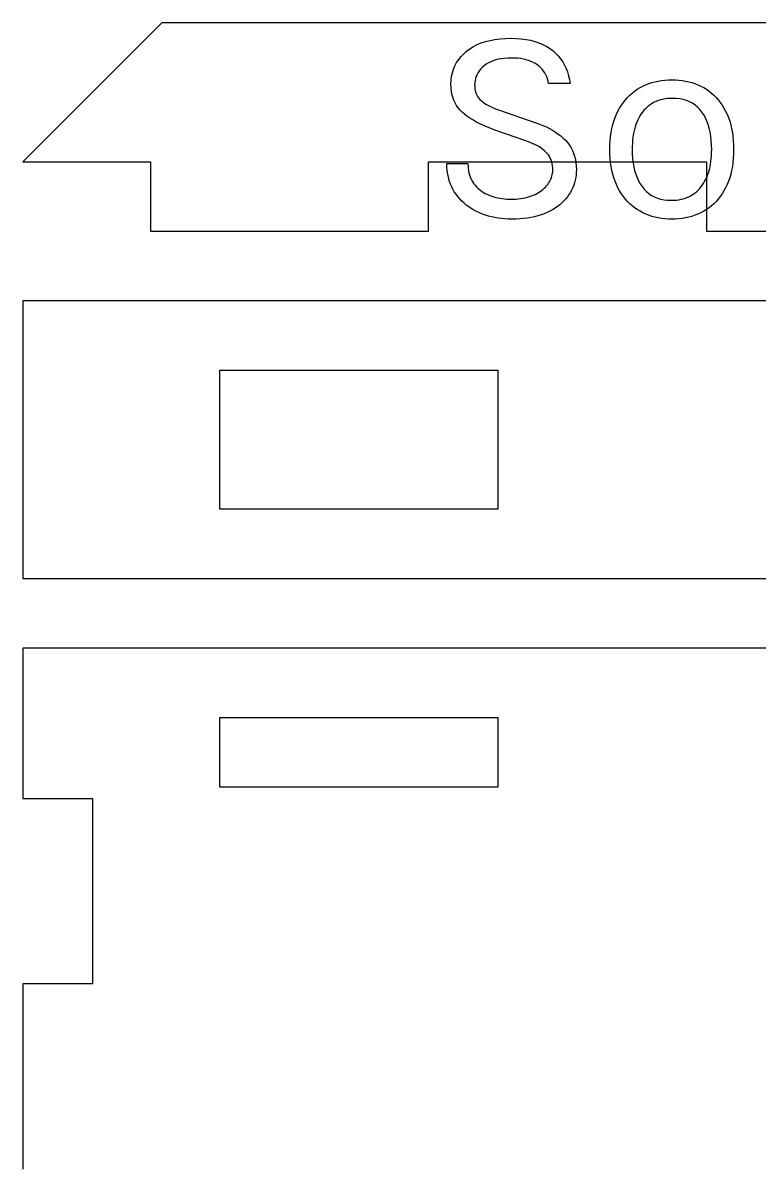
# Model space of a CAD drawing. Header units: millimetres. Extents: x 0 to 253, y 0 to 243.
# Drawn here: x 0 to 31.77, y 48.54 to 98 of the extents above; entities that cross this region are included whole.
import ezdxf

# ---------------------------------------------------------------- set-up
doc = ezdxf.new("R2010")
doc.units = ezdxf.units.MM
doc.layers.get('0').update_dxf_attribs({"linetype": 'CONTINUOUS'})

msp = doc.modelspace()

# ---------------------------------------------------------------- linework, layer by layer
for p, q in [((6, 98), (0, 92)), ((113, 98), (6, 98)), ((19.291, 96.887), (19.443, 96.981)), ((19.443, 96.981), (19.606, 97.064)), ((19.606, 97.064), (19.781, 97.135)), ((19.781, 97.135), (19.967, 97.196)), ((19.967, 97.196), (20.164, 97.246)), ((20.164, 97.246), (20.373, 97.284)), ((20.373, 97.284), (20.593, 97.312)), ((20.593, 97.312), (20.824, 97.328)), ((20.824, 97.328), (21.067, 97.334)), ((21.067, 97.334), (21.067, 97.334)), ((21.067, 97.334), (21.292, 97.329)), ((21.292, 97.329), (21.508, 97.313)), ((21.508, 97.313), (21.713, 97.286)), ((21.713, 97.286), (21.908, 97.249)), ((21.908, 97.249), (22.093, 97.201)), ((22.093, 97.201), (22.268, 97.143)), ((22.268, 97.143), (22.433, 97.074)), ((22.433, 97.074), (22.588, 96.994)), ((22.588, 96.994), (22.732, 96.904)), ((18.806, 96.422), (18.907, 96.548)), ((18.907, 96.548), (19.022, 96.668)), ((19.022, 96.668), (19.15, 96.782)), ((19.15, 96.782), (19.291, 96.887)), ((20.65, 96.452), (20.525, 96.429)), ((20.783, 96.469), (20.65, 96.452)), ((20.921, 96.479), (20.783, 96.469)), ((21.067, 96.482), (20.921, 96.479)), ((21.21, 96.479), (21.067, 96.482)), ((21.067, 96.482), (21.067, 96.482)), ((21.346, 96.47), (21.21, 96.479)), ((21.476, 96.456), (21.346, 96.47)), ((21.599, 96.435), (21.476, 96.456)), ((22.732, 96.904), (22.867, 96.803)), ((22.867, 96.803), (22.991, 96.693)), ((22.991, 96.693), (23.104, 96.576)), ((23.104, 96.576), (23.206, 96.452)), ((23.206, 96.452), (23.297, 96.32)), ((18.536, 95.85), (18.583, 96.003)), ((18.583, 96.003), (18.644, 96.149)), ((18.644, 96.149), (18.718, 96.289)), ((18.718, 96.289), (18.806, 96.422)), ((19.76, 96.013), (19.698, 95.938)), ((19.83, 96.084), (19.76, 96.013)), ((19.909, 96.152), (19.83, 96.084)), ((19.995, 96.215), (19.909, 96.152)), ((20.088, 96.271), (19.995, 96.215)), ((20.187, 96.32), (20.088, 96.271)), ((20.293, 96.363), (20.187, 96.32)), ((20.405, 96.4), (20.293, 96.363)), ((20.525, 96.429), (20.405, 96.4)), ((21.716, 96.409), (21.599, 96.435)), ((21.826, 96.377), (21.716, 96.409)), ((21.929, 96.339), (21.826, 96.377)), ((22.025, 96.296), (21.929, 96.339)), ((22.115, 96.246), (22.025, 96.296)), ((22.198, 96.191), (22.115, 96.246)), ((22.275, 96.13), (22.198, 96.191)), ((22.345, 96.065), (22.275, 96.13)), ((22.41, 95.996), (22.345, 96.065)), ((22.468, 95.921), (22.41, 95.996)), ((23.297, 96.32), (23.377, 96.181)), ((23.377, 96.181), (23.446, 96.035)), ((23.446, 96.035), (23.504, 95.882)), ((18.475, 95.354), (18.482, 95.526)), ((18.482, 95.526), (18.502, 95.691)), ((18.502, 95.691), (18.536, 95.85)), ((19.512, 95.513), (19.499, 95.417)), ((19.532, 95.605), (19.512, 95.513)), ((19.561, 95.693), (19.532, 95.605)), ((19.599, 95.778), (19.561, 95.693)), ((19.644, 95.86), (19.599, 95.778)), ((19.698, 95.938), (19.644, 95.86)), ((22.52, 95.842), (22.468, 95.921)), ((22.566, 95.759), (22.52, 95.842)), ((22.605, 95.67), (22.566, 95.759)), ((22.639, 95.578), (22.605, 95.67)), ((22.666, 95.48), (22.639, 95.578)), ((22.687, 95.378), (22.666, 95.48)), ((23.504, 95.882), (23.551, 95.721)), ((23.551, 95.721), (23.586, 95.553)), ((23.586, 95.553), (23.611, 95.378)), ((27.142, 95.423), (27.278, 95.46)), ((27.278, 95.46), (27.417, 95.491)), ((27.417, 95.491), (27.56, 95.515)), ((27.56, 95.515), (27.706, 95.532)), ((27.706, 95.532), (27.856, 95.543)), ((27.856, 95.543), (28.009, 95.546)), ((28.009, 95.546), (28.009, 95.546)), ((28.009, 95.546), (28.161, 95.543)), ((28.161, 95.543), (28.31, 95.532)), ((28.31, 95.532), (28.455, 95.515)), ((28.455, 95.515), (28.597, 95.491)), ((28.597, 95.491), (28.736, 95.46)), ((28.736, 95.46), (28.871, 95.423)), ((18.48, 95.201), (18.475, 95.354)), ((18.475, 95.354), (18.475, 95.354)), ((18.494, 95.056), (18.48, 95.201)), ((18.518, 94.917), (18.494, 95.056)), ((19.499, 95.417), (19.495, 95.318)), ((19.495, 95.318), (19.495, 95.318)), ((19.495, 95.318), (19.498, 95.237)), ((19.498, 95.237), (19.505, 95.159)), ((19.505, 95.159), (19.518, 95.085)), ((19.518, 95.085), (19.537, 95.014)), ((19.537, 95.014), (19.56, 94.947)), ((23.611, 95.378), (22.687, 95.378)), ((23.611, 95.378), (23.611, 95.378)), ((26.19, 94.878), (26.293, 94.969)), ((26.293, 94.969), (26.401, 95.054)), ((26.401, 95.054), (26.514, 95.132)), ((26.514, 95.132), (26.632, 95.204)), ((26.632, 95.204), (26.754, 95.269)), ((26.754, 95.269), (26.88, 95.327)), ((26.88, 95.327), (27.009, 95.378)), ((27.009, 95.378), (27.142, 95.423)), ((28.871, 95.423), (29.003, 95.378)), ((29.003, 95.378), (29.132, 95.327)), ((29.132, 95.327), (29.258, 95.269)), ((29.258, 95.269), (29.38, 95.204)), ((29.38, 95.204), (29.498, 95.132)), ((29.498, 95.132), (29.611, 95.054)), ((29.611, 95.054), (29.719, 94.969)), ((29.719, 94.969), (29.821, 94.878)), ((18.552, 94.786), (18.518, 94.917)), ((18.595, 94.661), (18.552, 94.786)), ((18.648, 94.543), (18.595, 94.661)), ((18.71, 94.433), (18.648, 94.543)), ((19.56, 94.947), (19.589, 94.883)), ((19.589, 94.883), (19.623, 94.822)), ((19.623, 94.822), (19.662, 94.765)), ((19.662, 94.765), (19.706, 94.711)), ((19.706, 94.711), (19.756, 94.661)), ((19.756, 94.661), (19.811, 94.613)), ((19.811, 94.613), (19.872, 94.566)), ((19.872, 94.566), (19.939, 94.52)), ((19.939, 94.52), (20.012, 94.475)), ((20.012, 94.475), (20.091, 94.431)), ((25.83, 94.448), (25.913, 94.565)), ((25.913, 94.565), (26, 94.676)), ((26, 94.676), (26.093, 94.78)), ((26.093, 94.78), (26.19, 94.878)), ((27.082, 94.475), (27.006, 94.419)), ((27.161, 94.526), (27.082, 94.475)), ((27.244, 94.571), (27.161, 94.526)), ((27.33, 94.611), (27.244, 94.571)), ((27.42, 94.646), (27.33, 94.611)), ((27.513, 94.675), (27.42, 94.646)), ((27.61, 94.699), (27.513, 94.675)), ((27.711, 94.718), (27.61, 94.699)), ((27.814, 94.731), (27.711, 94.718)), ((27.922, 94.739), (27.814, 94.731)), ((28.033, 94.742), (27.922, 94.739)), ((28.197, 94.736), (28.033, 94.742)), ((28.033, 94.742), (28.033, 94.742)), ((28.352, 94.718), (28.197, 94.736)), ((28.5, 94.689), (28.352, 94.718)), ((28.639, 94.647), (28.5, 94.689)), ((28.769, 94.594), (28.639, 94.647)), ((28.892, 94.529), (28.769, 94.594)), ((29.006, 94.452), (28.892, 94.529)), ((29.821, 94.878), (29.919, 94.78)), ((29.919, 94.78), (30.011, 94.676)), ((30.011, 94.676), (30.098, 94.565)), ((30.098, 94.565), (30.18, 94.448)), ((18.782, 94.329), (18.71, 94.433)), ((18.864, 94.232), (18.782, 94.329)), ((18.955, 94.142), (18.864, 94.232)), ((19.056, 94.057), (18.955, 94.142)), ((19.165, 93.973), (19.056, 94.057)), ((19.284, 93.891), (19.165, 93.973)), ((20.091, 94.431), (20.176, 94.388)), ((20.176, 94.388), (20.267, 94.346)), ((20.267, 94.346), (20.364, 94.305)), ((20.364, 94.305), (20.466, 94.265)), ((20.466, 94.265), (20.575, 94.226)), ((20.575, 94.226), (20.575, 94.226)), ((20.575, 94.226), (22.135, 93.686)), ((25.556, 93.913), (25.615, 94.056)), ((25.615, 94.056), (25.681, 94.193)), ((25.681, 94.193), (25.753, 94.324)), ((25.753, 94.324), (25.83, 94.448)), ((26.631, 93.989), (26.582, 93.902)), ((26.685, 94.073), (26.631, 93.989)), ((26.742, 94.151), (26.685, 94.073)), ((26.802, 94.225), (26.742, 94.151)), ((26.867, 94.294), (26.802, 94.225)), ((26.935, 94.359), (26.867, 94.294)), ((27.006, 94.419), (26.935, 94.359)), ((29.112, 94.364), (29.006, 94.452)), ((29.21, 94.263), (29.112, 94.364)), ((29.299, 94.151), (29.21, 94.263)), ((29.38, 94.028), (29.299, 94.151)), ((29.452, 93.897), (29.38, 94.028)), ((30.18, 94.448), (30.256, 94.324)), ((30.256, 94.324), (30.328, 94.193)), ((30.328, 94.193), (30.394, 94.056)), ((30.394, 94.056), (30.452, 93.913)), ((19.412, 93.812), (19.284, 93.891)), ((19.549, 93.734), (19.412, 93.812)), ((19.695, 93.658), (19.549, 93.734)), ((19.85, 93.584), (19.695, 93.658)), ((20.015, 93.512), (19.85, 93.584)), ((20.188, 93.442), (20.015, 93.512)), ((22.135, 93.686), (22.294, 93.63)), ((22.294, 93.63), (22.445, 93.569)), ((22.445, 93.569), (22.59, 93.505)), ((22.59, 93.505), (22.729, 93.435)), ((25.42, 93.444), (25.458, 93.606)), ((25.458, 93.606), (25.504, 93.763)), ((25.504, 93.763), (25.556, 93.913)), ((26.422, 93.507), (26.391, 93.399)), ((26.456, 93.612), (26.422, 93.507)), ((26.494, 93.713), (26.456, 93.612)), ((26.536, 93.81), (26.494, 93.713)), ((26.582, 93.902), (26.536, 93.81)), ((29.516, 93.757), (29.452, 93.897)), ((29.572, 93.609), (29.516, 93.757)), ((29.619, 93.451), (29.572, 93.609)), ((30.452, 93.913), (30.504, 93.763)), ((30.504, 93.763), (30.549, 93.606)), ((30.549, 93.606), (30.587, 93.444)), ((20.371, 93.374), (20.188, 93.442)), ((21.703, 92.906), (20.371, 93.374)), ((22.729, 93.435), (22.86, 93.362)), ((22.86, 93.362), (22.985, 93.284)), ((22.985, 93.284), (23.103, 93.202)), ((23.103, 93.202), (23.214, 93.116)), ((23.214, 93.116), (23.318, 93.025)), ((23.318, 93.025), (23.416, 92.93)), ((25.347, 92.917), (25.364, 93.099)), ((25.364, 93.099), (25.389, 93.275)), ((25.389, 93.275), (25.42, 93.444)), ((26.325, 93.051), (26.311, 92.927)), ((26.343, 93.171), (26.325, 93.051)), ((26.365, 93.287), (26.343, 93.171)), ((26.391, 93.399), (26.365, 93.287)), ((29.657, 93.285), (29.619, 93.451)), ((29.687, 93.11), (29.657, 93.285)), ((29.708, 92.927), (29.687, 93.11)), ((30.587, 93.444), (30.618, 93.275)), ((30.618, 93.275), (30.642, 93.099)), ((30.642, 93.099), (30.659, 92.917)), ((21.815, 92.868), (21.703, 92.906)), ((21.703, 92.906), (21.703, 92.906)), ((21.922, 92.827), (21.815, 92.868)), ((22.023, 92.784), (21.922, 92.827)), ((22.119, 92.739), (22.023, 92.784)), ((22.209, 92.692), (22.119, 92.739)), ((22.293, 92.643), (22.209, 92.692)), ((22.371, 92.591), (22.293, 92.643)), ((22.444, 92.537), (22.371, 92.591)), ((22.511, 92.481), (22.444, 92.537)), ((23.416, 92.93), (23.505, 92.83)), ((23.505, 92.83), (23.586, 92.724)), ((23.586, 92.724), (23.656, 92.612)), ((23.656, 92.612), (23.717, 92.495)), ((23.717, 92.495), (23.769, 92.372)), ((25.333, 92.534), (25.336, 92.729)), ((25.336, 92.34), (25.333, 92.534)), ((25.333, 92.534), (25.333, 92.534)), ((25.336, 92.729), (25.347, 92.917)), ((26.295, 92.669), (26.293, 92.534)), ((26.293, 92.534), (26.293, 92.534)), ((26.293, 92.534), (26.297, 92.335)), ((26.301, 92.8), (26.295, 92.669)), ((26.311, 92.927), (26.301, 92.8)), ((29.721, 92.735), (29.708, 92.927)), ((29.725, 92.534), (29.721, 92.735)), ((29.723, 92.4), (29.725, 92.534)), ((29.725, 92.534), (29.725, 92.534)), ((30.659, 92.917), (30.67, 92.729)), ((30.67, 92.729), (30.673, 92.534)), ((30.673, 92.534), (30.67, 92.34)), ((30.673, 92.534), (30.673, 92.534)), ((0, 92), (5.5, 92)), ((5.5, 92), (5.5, 89)), ((17.5, 89), (17.5, 92)), ((17.5, 92), (29.5, 92)), ((22.573, 92.423), (22.511, 92.481)), ((22.629, 92.362), (22.573, 92.423)), ((22.679, 92.297), (22.629, 92.362)), ((22.723, 92.228), (22.679, 92.297)), ((22.761, 92.156), (22.723, 92.228)), ((22.794, 92.08), (22.761, 92.156)), ((22.82, 92.001), (22.794, 92.08)), ((22.841, 91.918), (22.82, 92.001)), ((23.769, 92.372), (23.812, 92.243)), ((23.812, 92.243), (23.845, 92.108)), ((23.845, 92.108), (23.868, 91.968)), ((25.347, 92.153), (25.336, 92.34)), ((25.364, 91.972), (25.347, 92.153)), ((26.297, 92.335), (26.31, 92.145)), ((26.31, 92.145), (26.332, 91.964)), ((29.5, 92), (29.5, 89)), ((29.675, 91.903), (29.693, 92.021)), ((29.693, 92.021), (29.707, 92.144)), ((29.707, 92.144), (29.717, 92.27)), ((29.717, 92.27), (29.723, 92.4)), ((30.659, 92.153), (30.642, 91.972)), ((30.67, 92.34), (30.659, 92.153)), ((18.301, 91.767), (18.295, 91.922)), ((18.295, 91.922), (18.295, 91.922)), ((18.295, 91.922), (19.207, 91.922)), ((18.315, 91.618), (18.301, 91.767)), ((18.336, 91.473), (18.315, 91.618)), ((19.207, 91.922), (19.21, 91.818)), ((19.21, 91.818), (19.217, 91.718)), ((19.217, 91.718), (19.23, 91.622)), ((19.23, 91.622), (19.248, 91.53)), ((19.248, 91.53), (19.272, 91.441)), ((22.855, 91.831), (22.841, 91.918)), ((22.847, 91.446), (22.858, 91.511)), ((22.864, 91.74), (22.855, 91.831)), ((22.858, 91.511), (22.865, 91.578)), ((22.867, 91.646), (22.864, 91.74)), ((22.865, 91.578), (22.867, 91.646)), ((22.867, 91.646), (22.867, 91.646)), ((23.868, 91.968), (23.882, 91.822)), ((23.884, 91.551), (23.874, 91.435)), ((23.882, 91.822), (23.887, 91.67)), ((23.887, 91.67), (23.884, 91.551)), ((23.887, 91.67), (23.887, 91.67)), ((25.389, 91.797), (25.364, 91.972)), ((25.42, 91.628), (25.389, 91.797)), ((25.458, 91.466), (25.42, 91.628)), ((26.332, 91.964), (26.362, 91.79)), ((26.362, 91.79), (26.4, 91.626)), ((26.4, 91.626), (26.447, 91.469)), ((29.562, 91.464), (29.596, 91.568)), ((29.596, 91.568), (29.627, 91.676)), ((29.627, 91.676), (29.653, 91.787)), ((29.653, 91.787), (29.675, 91.903)), ((30.587, 91.628), (30.549, 91.466)), ((30.618, 91.797), (30.587, 91.628)), ((30.642, 91.972), (30.618, 91.797)), ((18.364, 91.334), (18.336, 91.473)), ((18.4, 91.199), (18.364, 91.334)), ((18.443, 91.07), (18.4, 91.199)), ((18.494, 90.945), (18.443, 91.07)), ((19.272, 91.441), (19.3, 91.356)), ((19.3, 91.356), (19.333, 91.275)), ((19.333, 91.275), (19.372, 91.198)), ((19.372, 91.198), (19.416, 91.125)), ((19.416, 91.125), (19.465, 91.055)), ((19.465, 91.055), (19.518, 90.989)), ((22.602, 90.963), (22.648, 91.019)), ((22.648, 91.019), (22.69, 91.077)), ((22.69, 91.077), (22.727, 91.135)), ((22.727, 91.135), (22.76, 91.195)), ((22.76, 91.195), (22.788, 91.256)), ((22.788, 91.256), (22.812, 91.318)), ((22.812, 91.318), (22.832, 91.382)), ((22.832, 91.382), (22.847, 91.446)), ((23.807, 91.099), (23.771, 90.991)), ((23.836, 91.208), (23.807, 91.099)), ((23.858, 91.32), (23.836, 91.208)), ((23.874, 91.435), (23.858, 91.32)), ((25.504, 91.309), (25.458, 91.466)), ((25.556, 91.159), (25.504, 91.309)), ((25.615, 91.016), (25.556, 91.159)), ((25.681, 90.878), (25.615, 91.016)), ((26.447, 91.469), (26.503, 91.322)), ((26.503, 91.322), (26.568, 91.182)), ((26.568, 91.182), (26.64, 91.051)), ((26.64, 91.051), (26.722, 90.929)), ((29.276, 90.928), (29.333, 91.006)), ((29.333, 91.006), (29.386, 91.089)), ((29.386, 91.089), (29.436, 91.176)), ((29.436, 91.176), (29.482, 91.268)), ((29.482, 91.268), (29.524, 91.364)), ((29.524, 91.364), (29.562, 91.464)), ((30.394, 91.016), (30.328, 90.878)), ((30.452, 91.159), (30.394, 91.016)), ((30.504, 91.309), (30.452, 91.159)), ((30.549, 91.466), (30.504, 91.309)), ((18.552, 90.826), (18.494, 90.945)), ((18.618, 90.711), (18.552, 90.826)), ((18.691, 90.602), (18.618, 90.711)), ((18.77, 90.498), (18.691, 90.602)), ((19.518, 90.989), (19.575, 90.926)), ((19.575, 90.926), (19.635, 90.867)), ((19.635, 90.867), (19.698, 90.812)), ((19.698, 90.812), (19.765, 90.76)), ((19.765, 90.76), (19.835, 90.711)), ((19.835, 90.711), (19.909, 90.666)), ((19.909, 90.666), (19.985, 90.624)), ((19.985, 90.624), (20.065, 90.586)), ((20.065, 90.586), (20.149, 90.551)), ((20.149, 90.551), (20.235, 90.52)), ((20.235, 90.52), (20.323, 90.492)), ((21.86, 90.497), (21.945, 90.527)), ((21.945, 90.527), (22.027, 90.56)), ((22.027, 90.56), (22.106, 90.596)), ((22.106, 90.596), (22.18, 90.634)), ((22.18, 90.634), (22.252, 90.674)), ((22.252, 90.674), (22.319, 90.717)), ((22.319, 90.717), (22.383, 90.762)), ((22.383, 90.762), (22.444, 90.809)), ((22.444, 90.809), (22.5, 90.858)), ((22.5, 90.858), (22.553, 90.909)), ((22.553, 90.909), (22.602, 90.963)), ((23.566, 90.584), (23.499, 90.489)), ((23.627, 90.682), (23.566, 90.584)), ((23.682, 90.783), (23.627, 90.682)), ((23.73, 90.886), (23.682, 90.783)), ((23.771, 90.991), (23.73, 90.886)), ((25.753, 90.747), (25.681, 90.878)), ((25.83, 90.622), (25.753, 90.747)), ((25.913, 90.505), (25.83, 90.622)), ((26, 90.393), (25.913, 90.505)), ((26.722, 90.929), (26.812, 90.817)), ((26.812, 90.817), (26.91, 90.716)), ((26.91, 90.716), (27.016, 90.628)), ((27.016, 90.628), (27.13, 90.551)), ((27.13, 90.551), (27.252, 90.486)), ((28.684, 90.469), (28.77, 90.509)), ((28.77, 90.509), (28.853, 90.554)), ((28.853, 90.554), (28.933, 90.605)), ((28.933, 90.605), (29.009, 90.661)), ((29.009, 90.661), (29.081, 90.721)), ((29.081, 90.721), (29.15, 90.785)), ((29.15, 90.785), (29.215, 90.855)), ((29.215, 90.855), (29.276, 90.928)), ((30.098, 90.505), (30.011, 90.393)), ((30.18, 90.622), (30.098, 90.505)), ((30.256, 90.747), (30.18, 90.622)), ((30.328, 90.878), (30.256, 90.747)), ((18.854, 90.399), (18.77, 90.498)), ((18.944, 90.305), (18.854, 90.399)), ((19.038, 90.217), (18.944, 90.305)), ((19.136, 90.133), (19.038, 90.217)), ((19.24, 90.055), (19.136, 90.133)), ((19.349, 89.982), (19.24, 90.055)), ((20.323, 90.492), (20.412, 90.467)), ((20.412, 90.467), (20.502, 90.445)), ((20.502, 90.445), (20.594, 90.427)), ((20.594, 90.427), (20.688, 90.412)), ((20.688, 90.412), (20.784, 90.401)), ((20.784, 90.401), (20.881, 90.393)), ((20.881, 90.393), (20.979, 90.388)), ((20.979, 90.388), (21.079, 90.386)), ((21.079, 90.386), (21.187, 90.388)), ((21.079, 90.386), (21.079, 90.386)), ((21.187, 90.388), (21.292, 90.393)), ((21.292, 90.393), (21.394, 90.402)), ((21.394, 90.402), (21.493, 90.414)), ((21.493, 90.414), (21.589, 90.43)), ((21.589, 90.43), (21.682, 90.449)), ((21.682, 90.449), (21.773, 90.471)), ((21.773, 90.471), (21.86, 90.497)), ((23.072, 90.072), (22.968, 90.001)), ((23.169, 90.147), (23.072, 90.072)), ((23.261, 90.227), (23.169, 90.147)), ((23.346, 90.31), (23.261, 90.227)), ((23.425, 90.398), (23.346, 90.31)), ((23.499, 90.489), (23.425, 90.398)), ((26.093, 90.288), (26, 90.393)), ((26.19, 90.19), (26.093, 90.288)), ((26.293, 90.099), (26.19, 90.19)), ((26.401, 90.014), (26.293, 90.099)), ((26.514, 89.936), (26.401, 90.014)), ((27.252, 90.486), (27.383, 90.433)), ((27.383, 90.433), (27.521, 90.391)), ((27.521, 90.391), (27.668, 90.362)), ((27.668, 90.362), (27.822, 90.344)), ((27.822, 90.344), (27.985, 90.338)), ((27.985, 90.338), (28.095, 90.341)), ((27.985, 90.338), (27.985, 90.338)), ((27.985, 90.338), (27.985, 90.338)), ((28.095, 90.341), (28.201, 90.349)), ((28.201, 90.349), (28.305, 90.362)), ((28.305, 90.362), (28.405, 90.381)), ((28.405, 90.381), (28.501, 90.405)), ((28.501, 90.405), (28.594, 90.434)), ((28.594, 90.434), (28.684, 90.469)), ((29.611, 90.014), (29.498, 89.936)), ((29.719, 90.099), (29.611, 90.014)), ((29.821, 90.19), (29.719, 90.099)), ((29.918, 90.288), (29.821, 90.19)), ((30.011, 90.393), (29.918, 90.288)), ((19.463, 89.915), (19.349, 89.982)), ((19.581, 89.852), (19.463, 89.915)), ((19.705, 89.795), (19.581, 89.852)), ((19.832, 89.743), (19.705, 89.795)), ((19.962, 89.697), (19.832, 89.743)), ((20.094, 89.656), (19.962, 89.697)), ((20.229, 89.62), (20.094, 89.656)), ((20.367, 89.59), (20.229, 89.62)), ((20.506, 89.566), (20.367, 89.59)), ((20.649, 89.547), (20.506, 89.566)), ((20.794, 89.533), (20.649, 89.547)), ((20.941, 89.525), (20.794, 89.533)), ((21.091, 89.522), (20.941, 89.525)), ((21.269, 89.525), (21.091, 89.522)), ((21.091, 89.522), (21.091, 89.522)), ((21.091, 89.522), (21.091, 89.522)), ((21.442, 89.534), (21.269, 89.525)), ((21.609, 89.548), (21.442, 89.534)), ((21.771, 89.568), (21.609, 89.548)), ((21.926, 89.594), (21.771, 89.568)), ((22.077, 89.626), (21.926, 89.594)), ((22.221, 89.663), (22.077, 89.626)), ((22.36, 89.706), (22.221, 89.663)), ((22.493, 89.755), (22.36, 89.706)), ((22.621, 89.81), (22.493, 89.755)), ((22.743, 89.87), (22.621, 89.81)), ((22.858, 89.933), (22.743, 89.87)), ((22.968, 90.001), (22.858, 89.933)), ((26.632, 89.864), (26.514, 89.936)), ((26.754, 89.799), (26.632, 89.864)), ((26.88, 89.741), (26.754, 89.799)), ((27.009, 89.69), (26.88, 89.741)), ((27.142, 89.645), (27.009, 89.69)), ((27.278, 89.608), (27.142, 89.645)), ((27.417, 89.577), (27.278, 89.608)), ((27.56, 89.553), (27.417, 89.577)), ((27.706, 89.536), (27.56, 89.553)), ((27.856, 89.525), (27.706, 89.536)), ((28.009, 89.522), (27.856, 89.525)), ((28.161, 89.525), (28.009, 89.522)), ((28.009, 89.522), (28.009, 89.522)), ((28.009, 89.522), (28.009, 89.522)), ((28.31, 89.536), (28.161, 89.525)), ((28.455, 89.553), (28.31, 89.536)), ((28.597, 89.577), (28.455, 89.553)), ((28.736, 89.608), (28.597, 89.577)), ((28.871, 89.645), (28.736, 89.608)), ((29.003, 89.69), (28.871, 89.645)), ((29.132, 89.741), (29.003, 89.69)), ((29.258, 89.799), (29.132, 89.741)), ((29.38, 89.864), (29.258, 89.799)), ((29.498, 89.936), (29.38, 89.864)), ((5.5, 89), (17.5, 89)), ((29.5, 89), (41.5, 89)), ((125, 86), (0, 86)), ((0, 86), (0, 74)), ((8.5, 77), (8.5, 83)), ((8.5, 83), (20.5, 83)), ((20.5, 83), (20.5, 77)), ((20.5, 77), (8.5, 77)), ((0, 74), (125, 74)), ((3, 71), (0, 71)), ((0, 71), (0, 64.5)), ((122, 71), (3, 71)), ((8.5, 65), (8.5, 68)), ((8.5, 68), (20.5, 68)), ((20.5, 68), (20.5, 65)), ((20.5, 65), (8.5, 65)), ((0, 64.5), (3, 64.5)), ((3, 64.5), (3, 56.5)), ((3, 56.5), (0, 56.5)), ((0, 56.5), (0, 48.5))]:
    msp.add_line(p, q)

doc.saveas('drawing.dxf')
